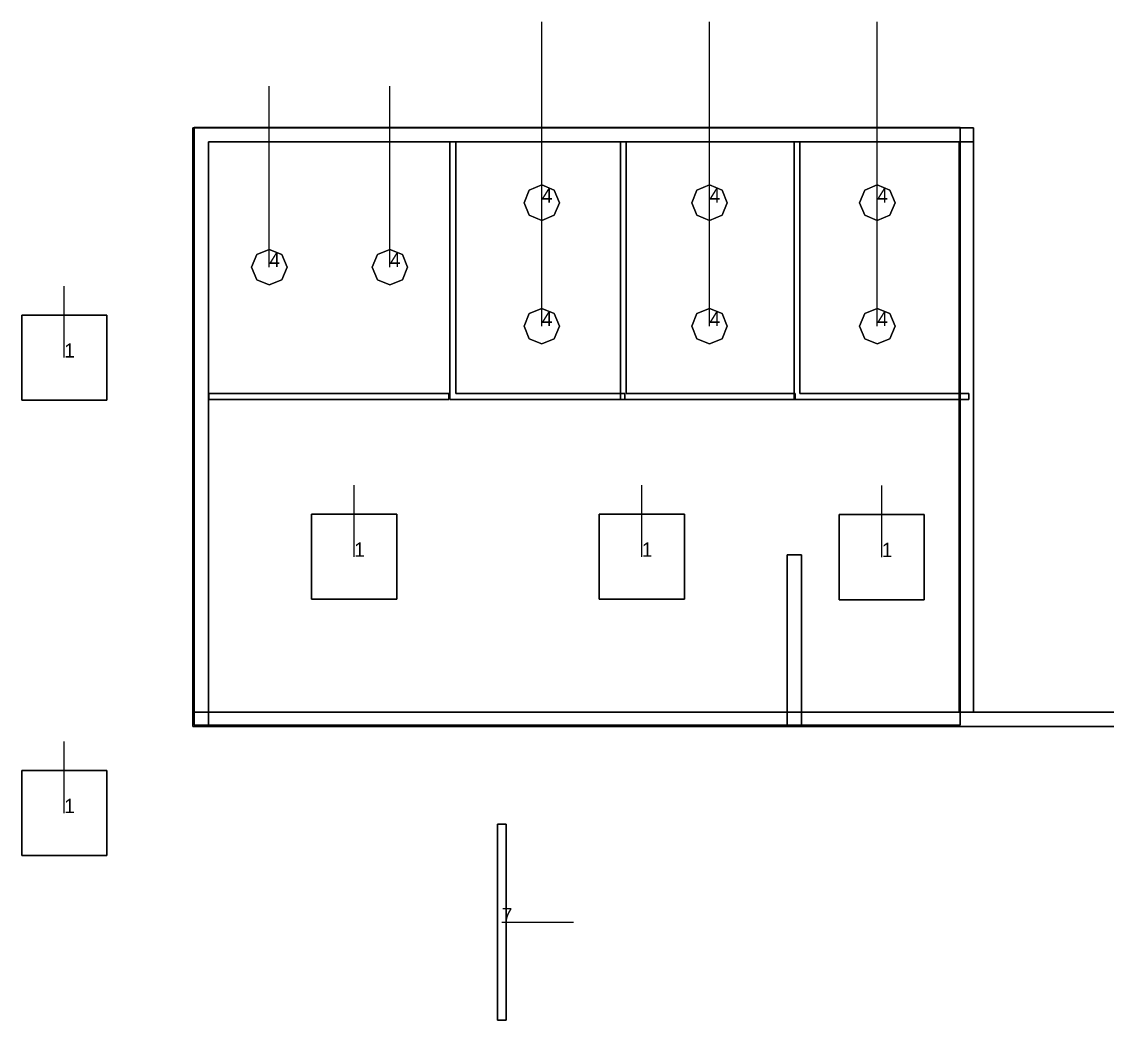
# Model space of a CAD drawing. Extents: x 0 to 48.1, y 0 to 23.7.
# Drawn here: x 6.6 to 14.19, y 10.08 to 17.06 of the extents above; entities that cross this region are included whole.
import ezdxf

# ---------------------------------------------------------------- set-up
doc = ezdxf.new("R2010")
doc.units = 0
doc.header["$MEASUREMENT"] = 0
for name, color, linetype in [('DLXFURN', 5, 'Continuous'), ('DLXLUM', 1, 'Continuous'), ('DLXLUMEX', 1, 'Continuous'), ('DLXSCENE', 7, 'Continuous')]:
    doc.layers.add(name, color=color, linetype=linetype)

# ---------------------------------------------------------------- blocks, each defined once
blk = doc.blocks.new('*U7')
at = {"color": 1}
blk.add_line((0, 0), (0, 0.5), dxfattribs=at)
for p, q in [((0.2975, 0.2975), (-0.2975, 0.2975)), ((-0.2975, 0.2975), (-0.2975, -0.2975)), ((-0.2975, 0.2975), (-0.2975, -0.2975)), ((-0.2975, -0.2975), (-0.2975, 0.2975)), ((-0.2975, 0.2975), (-0.2975, 0.2975)), ((0.2975, 0.2975), (-0.2975, 0.2975)), ((-0.2975, 0.2975), (-0.2975, 0.2975)), ((-0.2975, 0.2975), (0.2975, 0.2975)), ((-0.2975, -0.2975), (-0.2975, 0.2975)), ((-0.2975, 0.2975), (0.2975, 0.2975)), ((0.2975, -0.2975), (0.2975, 0.2975)), ((0.2975, 0.2975), (0.2975, 0.2975)), ((0.2975, -0.2975), (0.2975, 0.2975)), ((0.2975, 0.2975), (0.2975, 0.2975)), ((0.2975, 0.2975), (0.2975, -0.2975)), ((0.2975, 0.2975), (0.2975, -0.2975)), ((-0.2975, -0.2975), (0.2975, -0.2975)), ((-0.2975, -0.2975), (0.2975, -0.2975)), ((0.2975, -0.2975), (-0.2975, -0.2975)), ((-0.2975, -0.2975), (-0.2975, -0.2975)), ((-0.2975, -0.2975), (-0.2975, -0.2975)), ((0.2975, -0.2975), (-0.2975, -0.2975)), ((0.2975, -0.2975), (0.2975, -0.2975)), ((0.2975, -0.2975), (0.2975, -0.2975))]:
    blk.add_line(p, q)
at = {"layer": 'DLXLUMEX', "color": 7}
blk.add_text('1', height=0.1, dxfattribs=at).set_placement((0, 0))
blk = doc.blocks.new('*U8')
at = {"color": 1}
blk.add_line((0, 0), (0, 0.5), dxfattribs=at)
for p, q in [((0.2975, 0.2975), (-0.2975, 0.2975)), ((-0.2975, 0.2975), (-0.2975, -0.2975)), ((-0.2975, 0.2975), (-0.2975, -0.2975)), ((-0.2975, -0.2975), (-0.2975, 0.2975)), ((-0.2975, 0.2975), (-0.2975, 0.2975)), ((0.2975, 0.2975), (-0.2975, 0.2975)), ((-0.2975, 0.2975), (-0.2975, 0.2975)), ((-0.2975, 0.2975), (0.2975, 0.2975)), ((-0.2975, -0.2975), (-0.2975, 0.2975)), ((-0.2975, 0.2975), (0.2975, 0.2975)), ((0.2975, -0.2975), (0.2975, 0.2975)), ((0.2975, 0.2975), (0.2975, 0.2975)), ((0.2975, -0.2975), (0.2975, 0.2975)), ((0.2975, 0.2975), (0.2975, 0.2975)), ((0.2975, 0.2975), (0.2975, -0.2975)), ((0.2975, 0.2975), (0.2975, -0.2975)), ((-0.2975, -0.2975), (0.2975, -0.2975)), ((-0.2975, -0.2975), (0.2975, -0.2975)), ((0.2975, -0.2975), (-0.2975, -0.2975)), ((-0.2975, -0.2975), (-0.2975, -0.2975)), ((-0.2975, -0.2975), (-0.2975, -0.2975)), ((0.2975, -0.2975), (-0.2975, -0.2975)), ((0.2975, -0.2975), (0.2975, -0.2975)), ((0.2975, -0.2975), (0.2975, -0.2975))]:
    blk.add_line(p, q)
at = {"layer": 'DLXLUMEX', "color": 7}
blk.add_text('1', height=0.1, dxfattribs=at).set_placement((0, 0))
blk = doc.blocks.new('*U9')
at = {"color": 1}
blk.add_line((0, 0), (0, 0.5), dxfattribs=at)
for p, q in [((0.2975, 0.2975), (-0.2975, 0.2975)), ((-0.2975, 0.2975), (-0.2975, -0.2975)), ((-0.2975, 0.2975), (-0.2975, -0.2975)), ((-0.2975, -0.2975), (-0.2975, 0.2975)), ((-0.2975, 0.2975), (-0.2975, 0.2975)), ((0.2975, 0.2975), (-0.2975, 0.2975)), ((-0.2975, 0.2975), (-0.2975, 0.2975)), ((-0.2975, 0.2975), (0.2975, 0.2975)), ((-0.2975, -0.2975), (-0.2975, 0.2975)), ((-0.2975, 0.2975), (0.2975, 0.2975)), ((0.2975, -0.2975), (0.2975, 0.2975)), ((0.2975, 0.2975), (0.2975, 0.2975)), ((0.2975, -0.2975), (0.2975, 0.2975)), ((0.2975, 0.2975), (0.2975, 0.2975)), ((0.2975, 0.2975), (0.2975, -0.2975)), ((0.2975, 0.2975), (0.2975, -0.2975)), ((-0.2975, -0.2975), (0.2975, -0.2975)), ((-0.2975, -0.2975), (0.2975, -0.2975)), ((0.2975, -0.2975), (-0.2975, -0.2975)), ((-0.2975, -0.2975), (-0.2975, -0.2975)), ((-0.2975, -0.2975), (-0.2975, -0.2975)), ((0.2975, -0.2975), (-0.2975, -0.2975)), ((0.2975, -0.2975), (0.2975, -0.2975)), ((0.2975, -0.2975), (0.2975, -0.2975))]:
    blk.add_line(p, q)
at = {"layer": 'DLXLUMEX', "color": 7}
blk.add_text('1', height=0.1, dxfattribs=at).set_placement((0, 0))
blk = doc.blocks.new('*U10')
at = {"color": 1}
blk.add_line((0, 0), (0, 1.265), dxfattribs=at)
for p, q in [((-0.124, 0), (-0.0877, 0.0877)), ((-0.0877, 0.0877), (-0.124, 0)), ((-0.0877, 0.0877), (-0.124, 0)), ((-0.124, 0), (-0.0877, 0.0877)), ((-0.0877, 0.0877), (0, 0.124)), ((0, 0.124), (-0.0877, 0.0877)), ((0, 0.124), (-0.0877, 0.0877)), ((-0.0877, 0.0877), (0, 0.124)), ((-0.0877, 0.0877), (-0.0877, 0.0877)), ((-0.0877, 0.0877), (-0.0877, 0.0877)), ((0, 0.124), (0.0877, 0.0877)), ((0.0877, 0.0877), (0, 0.124)), ((0.0877, 0.0877), (0, 0.124)), ((0, 0.124), (0, 0.124)), ((0, 0.124), (0.0877, 0.0877)), ((0, 0.124), (0, 0.124)), ((0.0877, 0.0877), (0.124, 0)), ((0.124, 0), (0.0877, 0.0877)), ((0.0877, 0.0877), (0.0877, 0.0877)), ((0.124, 0), (0.0877, 0.0877)), ((0.0877, 0.0877), (0.0877, 0.0877)), ((0.0877, 0.0877), (0.124, 0)), ((-0.0877, -0.0877), (-0.124, 0)), ((-0.124, 0), (-0.0877, -0.0877)), ((-0.124, 0), (-0.124, 0)), ((-0.124, 0), (-0.0877, -0.0877)), ((-0.0877, -0.0877), (-0.124, 0)), ((-0.124, 0), (-0.124, 0)), ((0.124, 0), (0.0877, -0.0877)), ((0.0877, -0.0877), (0.124, 0)), ((0.0877, -0.0877), (0.124, 0)), ((0.124, 0), (0.0877, -0.0877)), ((0.124, 0), (0.124, 0)), ((0.124, 0), (0.124, 0)), ((0, -0.124), (-0.0877, -0.0877)), ((-0.0877, -0.0877), (0, -0.124)), ((-0.0877, -0.0877), (-0.0877, -0.0877)), ((-0.0877, -0.0877), (0, -0.124)), ((0, -0.124), (-0.0877, -0.0877)), ((-0.0877, -0.0877), (-0.0877, -0.0877)), ((0.0877, -0.0877), (0, -0.124)), ((0, -0.124), (0.0877, -0.0877)), ((0, -0.124), (0.0877, -0.0877)), ((0.0877, -0.0877), (0, -0.124)), ((0, -0.124), (0, -0.124)), ((0, -0.124), (0, -0.124)), ((0.0877, -0.0877), (0.0877, -0.0877)), ((0.0877, -0.0877), (0.0877, -0.0877))]:
    blk.add_line(p, q)
at = {"layer": 'DLXLUMEX', "color": 7}
blk.add_text('4', height=0.1, dxfattribs=at).set_placement((0, 0))
blk = doc.blocks.new('*U11')
at = {"color": 1}
blk.add_line((0, 0), (0, 1.265), dxfattribs=at)
for p, q in [((-0.124, 0), (-0.0877, 0.0877)), ((-0.0877, 0.0877), (-0.124, 0)), ((-0.0877, 0.0877), (-0.124, 0)), ((-0.124, 0), (-0.0877, 0.0877)), ((-0.0877, 0.0877), (0, 0.124)), ((0, 0.124), (-0.0877, 0.0877)), ((0, 0.124), (-0.0877, 0.0877)), ((-0.0877, 0.0877), (0, 0.124)), ((-0.0877, 0.0877), (-0.0877, 0.0877)), ((-0.0877, 0.0877), (-0.0877, 0.0877)), ((0, 0.124), (0.0877, 0.0877)), ((0.0877, 0.0877), (0, 0.124)), ((0.0877, 0.0877), (0, 0.124)), ((0, 0.124), (0, 0.124)), ((0, 0.124), (0.0877, 0.0877)), ((0, 0.124), (0, 0.124)), ((0.0877, 0.0877), (0.124, 0)), ((0.124, 0), (0.0877, 0.0877)), ((0.0877, 0.0877), (0.0877, 0.0877)), ((0.124, 0), (0.0877, 0.0877)), ((0.0877, 0.0877), (0.0877, 0.0877)), ((0.0877, 0.0877), (0.124, 0)), ((-0.0877, -0.0877), (-0.124, 0)), ((-0.124, 0), (-0.0877, -0.0877)), ((-0.124, 0), (-0.124, 0)), ((-0.124, 0), (-0.0877, -0.0877)), ((-0.0877, -0.0877), (-0.124, 0)), ((-0.124, 0), (-0.124, 0)), ((0.124, 0), (0.0877, -0.0877)), ((0.0877, -0.0877), (0.124, 0)), ((0.0877, -0.0877), (0.124, 0)), ((0.124, 0), (0.0877, -0.0877)), ((0.124, 0), (0.124, 0)), ((0.124, 0), (0.124, 0)), ((0, -0.124), (-0.0877, -0.0877)), ((-0.0877, -0.0877), (0, -0.124)), ((-0.0877, -0.0877), (-0.0877, -0.0877)), ((-0.0877, -0.0877), (0, -0.124)), ((0, -0.124), (-0.0877, -0.0877)), ((-0.0877, -0.0877), (-0.0877, -0.0877)), ((0.0877, -0.0877), (0, -0.124)), ((0, -0.124), (0.0877, -0.0877)), ((0, -0.124), (0.0877, -0.0877)), ((0.0877, -0.0877), (0, -0.124)), ((0, -0.124), (0, -0.124)), ((0, -0.124), (0, -0.124)), ((0.0877, -0.0877), (0.0877, -0.0877)), ((0.0877, -0.0877), (0.0877, -0.0877))]:
    blk.add_line(p, q)
at = {"layer": 'DLXLUMEX', "color": 7}
blk.add_text('4', height=0.1, dxfattribs=at).set_placement((0, 0))
blk = doc.blocks.new('*U13')
at = {"color": 1}
blk.add_line((0, 0), (0, 1.265), dxfattribs=at)
for p, q in [((-0.124, 0), (-0.0877, 0.0877)), ((-0.0877, 0.0877), (-0.124, 0)), ((-0.0877, 0.0877), (-0.124, 0)), ((-0.124, 0), (-0.0877, 0.0877)), ((-0.0877, 0.0877), (0, 0.124)), ((0, 0.124), (-0.0877, 0.0877)), ((0, 0.124), (-0.0877, 0.0877)), ((-0.0877, 0.0877), (0, 0.124)), ((-0.0877, 0.0877), (-0.0877, 0.0877)), ((-0.0877, 0.0877), (-0.0877, 0.0877)), ((0, 0.124), (0.0877, 0.0877)), ((0.0877, 0.0877), (0, 0.124)), ((0.0877, 0.0877), (0, 0.124)), ((0, 0.124), (0, 0.124)), ((0, 0.124), (0.0877, 0.0877)), ((0, 0.124), (0, 0.124)), ((0.0877, 0.0877), (0.124, 0)), ((0.124, 0), (0.0877, 0.0877)), ((0.0877, 0.0877), (0.0877, 0.0877)), ((0.124, 0), (0.0877, 0.0877)), ((0.0877, 0.0877), (0.0877, 0.0877)), ((0.0877, 0.0877), (0.124, 0)), ((-0.0877, -0.0877), (-0.124, 0)), ((-0.124, 0), (-0.0877, -0.0877)), ((-0.124, 0), (-0.124, 0)), ((-0.124, 0), (-0.0877, -0.0877)), ((-0.0877, -0.0877), (-0.124, 0)), ((-0.124, 0), (-0.124, 0)), ((0.124, 0), (0.0877, -0.0877)), ((0.0877, -0.0877), (0.124, 0)), ((0.0877, -0.0877), (0.124, 0)), ((0.124, 0), (0.0877, -0.0877)), ((0.124, 0), (0.124, 0)), ((0.124, 0), (0.124, 0)), ((0, -0.124), (-0.0877, -0.0877)), ((-0.0877, -0.0877), (0, -0.124)), ((-0.0877, -0.0877), (-0.0877, -0.0877)), ((-0.0877, -0.0877), (0, -0.124)), ((0, -0.124), (-0.0877, -0.0877)), ((-0.0877, -0.0877), (-0.0877, -0.0877)), ((0.0877, -0.0877), (0, -0.124)), ((0, -0.124), (0.0877, -0.0877)), ((0, -0.124), (0.0877, -0.0877)), ((0.0877, -0.0877), (0, -0.124)), ((0, -0.124), (0, -0.124)), ((0, -0.124), (0, -0.124)), ((0.0877, -0.0877), (0.0877, -0.0877)), ((0.0877, -0.0877), (0.0877, -0.0877))]:
    blk.add_line(p, q)
at = {"layer": 'DLXLUMEX', "color": 7}
blk.add_text('4', height=0.1, dxfattribs=at).set_placement((0, 0))
blk = doc.blocks.new('*U14')
at = {"color": 1}
blk.add_line((0, 0), (0, 1.265), dxfattribs=at)
for p, q in [((-0.124, 0), (-0.0877, 0.0877)), ((-0.0877, 0.0877), (-0.124, 0)), ((-0.0877, 0.0877), (-0.124, 0)), ((-0.124, 0), (-0.0877, 0.0877)), ((-0.0877, 0.0877), (0, 0.124)), ((0, 0.124), (-0.0877, 0.0877)), ((0, 0.124), (-0.0877, 0.0877)), ((-0.0877, 0.0877), (0, 0.124)), ((-0.0877, 0.0877), (-0.0877, 0.0877)), ((-0.0877, 0.0877), (-0.0877, 0.0877)), ((0, 0.124), (0.0877, 0.0877)), ((0.0877, 0.0877), (0, 0.124)), ((0.0877, 0.0877), (0, 0.124)), ((0, 0.124), (0, 0.124)), ((0, 0.124), (0.0877, 0.0877)), ((0, 0.124), (0, 0.124)), ((0.0877, 0.0877), (0.124, 0)), ((0.124, 0), (0.0877, 0.0877)), ((0.0877, 0.0877), (0.0877, 0.0877)), ((0.124, 0), (0.0877, 0.0877)), ((0.0877, 0.0877), (0.0877, 0.0877)), ((0.0877, 0.0877), (0.124, 0)), ((-0.0877, -0.0877), (-0.124, 0)), ((-0.124, 0), (-0.0877, -0.0877)), ((-0.124, 0), (-0.124, 0)), ((-0.124, 0), (-0.0877, -0.0877)), ((-0.0877, -0.0877), (-0.124, 0)), ((-0.124, 0), (-0.124, 0)), ((0.124, 0), (0.0877, -0.0877)), ((0.0877, -0.0877), (0.124, 0)), ((0.0877, -0.0877), (0.124, 0)), ((0.124, 0), (0.0877, -0.0877)), ((0.124, 0), (0.124, 0)), ((0.124, 0), (0.124, 0)), ((0, -0.124), (-0.0877, -0.0877)), ((-0.0877, -0.0877), (0, -0.124)), ((-0.0877, -0.0877), (-0.0877, -0.0877)), ((-0.0877, -0.0877), (0, -0.124)), ((0, -0.124), (-0.0877, -0.0877)), ((-0.0877, -0.0877), (-0.0877, -0.0877)), ((0.0877, -0.0877), (0, -0.124)), ((0, -0.124), (0.0877, -0.0877)), ((0, -0.124), (0.0877, -0.0877)), ((0.0877, -0.0877), (0, -0.124)), ((0, -0.124), (0, -0.124)), ((0, -0.124), (0, -0.124)), ((0.0877, -0.0877), (0.0877, -0.0877)), ((0.0877, -0.0877), (0.0877, -0.0877))]:
    blk.add_line(p, q)
at = {"layer": 'DLXLUMEX', "color": 7}
blk.add_text('4', height=0.1, dxfattribs=at).set_placement((0, 0))
blk = doc.blocks.new('*U15')
at = {"color": 1}
blk.add_line((0, 0), (0, 1.265), dxfattribs=at)
for p, q in [((-0.124, 0), (-0.0877, 0.0877)), ((-0.0877, 0.0877), (-0.124, 0)), ((-0.0877, 0.0877), (-0.124, 0)), ((-0.124, 0), (-0.0877, 0.0877)), ((-0.0877, 0.0877), (0, 0.124)), ((0, 0.124), (-0.0877, 0.0877)), ((0, 0.124), (-0.0877, 0.0877)), ((-0.0877, 0.0877), (0, 0.124)), ((-0.0877, 0.0877), (-0.0877, 0.0877)), ((-0.0877, 0.0877), (-0.0877, 0.0877)), ((0, 0.124), (0.0877, 0.0877)), ((0.0877, 0.0877), (0, 0.124)), ((0.0877, 0.0877), (0, 0.124)), ((0, 0.124), (0, 0.124)), ((0, 0.124), (0.0877, 0.0877)), ((0, 0.124), (0, 0.124)), ((0.0877, 0.0877), (0.124, 0)), ((0.124, 0), (0.0877, 0.0877)), ((0.0877, 0.0877), (0.0877, 0.0877)), ((0.124, 0), (0.0877, 0.0877)), ((0.0877, 0.0877), (0.0877, 0.0877)), ((0.0877, 0.0877), (0.124, 0)), ((-0.0877, -0.0877), (-0.124, 0)), ((-0.124, 0), (-0.0877, -0.0877)), ((-0.124, 0), (-0.124, 0)), ((-0.124, 0), (-0.0877, -0.0877)), ((-0.0877, -0.0877), (-0.124, 0)), ((-0.124, 0), (-0.124, 0)), ((0.124, 0), (0.0877, -0.0877)), ((0.0877, -0.0877), (0.124, 0)), ((0.0877, -0.0877), (0.124, 0)), ((0.124, 0), (0.0877, -0.0877)), ((0.124, 0), (0.124, 0)), ((0.124, 0), (0.124, 0)), ((0, -0.124), (-0.0877, -0.0877)), ((-0.0877, -0.0877), (0, -0.124)), ((-0.0877, -0.0877), (-0.0877, -0.0877)), ((-0.0877, -0.0877), (0, -0.124)), ((0, -0.124), (-0.0877, -0.0877)), ((-0.0877, -0.0877), (-0.0877, -0.0877)), ((0.0877, -0.0877), (0, -0.124)), ((0, -0.124), (0.0877, -0.0877)), ((0, -0.124), (0.0877, -0.0877)), ((0.0877, -0.0877), (0, -0.124)), ((0, -0.124), (0, -0.124)), ((0, -0.124), (0, -0.124)), ((0.0877, -0.0877), (0.0877, -0.0877)), ((0.0877, -0.0877), (0.0877, -0.0877))]:
    blk.add_line(p, q)
at = {"layer": 'DLXLUMEX', "color": 7}
blk.add_text('4', height=0.1, dxfattribs=at).set_placement((0, 0))
blk = doc.blocks.new('*U16')
at = {"color": 1}
blk.add_line((0, 0), (0, 1.265), dxfattribs=at)
for p, q in [((-0.124, 0), (-0.0877, 0.0877)), ((-0.0877, 0.0877), (-0.124, 0)), ((-0.0877, 0.0877), (-0.124, 0)), ((-0.124, 0), (-0.0877, 0.0877)), ((-0.0877, 0.0877), (0, 0.124)), ((0, 0.124), (-0.0877, 0.0877)), ((0, 0.124), (-0.0877, 0.0877)), ((-0.0877, 0.0877), (0, 0.124)), ((-0.0877, 0.0877), (-0.0877, 0.0877)), ((-0.0877, 0.0877), (-0.0877, 0.0877)), ((0, 0.124), (0.0877, 0.0877)), ((0.0877, 0.0877), (0, 0.124)), ((0.0877, 0.0877), (0, 0.124)), ((0, 0.124), (0, 0.124)), ((0, 0.124), (0.0877, 0.0877)), ((0, 0.124), (0, 0.124)), ((0.0877, 0.0877), (0.124, 0)), ((0.124, 0), (0.0877, 0.0877)), ((0.0877, 0.0877), (0.0877, 0.0877)), ((0.124, 0), (0.0877, 0.0877)), ((0.0877, 0.0877), (0.0877, 0.0877)), ((0.0877, 0.0877), (0.124, 0)), ((-0.0877, -0.0877), (-0.124, 0)), ((-0.124, 0), (-0.0877, -0.0877)), ((-0.124, 0), (-0.124, 0)), ((-0.124, 0), (-0.0877, -0.0877)), ((-0.0877, -0.0877), (-0.124, 0)), ((-0.124, 0), (-0.124, 0)), ((0.124, 0), (0.0877, -0.0877)), ((0.0877, -0.0877), (0.124, 0)), ((0.0877, -0.0877), (0.124, 0)), ((0.124, 0), (0.0877, -0.0877)), ((0.124, 0), (0.124, 0)), ((0.124, 0), (0.124, 0)), ((0, -0.124), (-0.0877, -0.0877)), ((-0.0877, -0.0877), (0, -0.124)), ((-0.0877, -0.0877), (-0.0877, -0.0877)), ((-0.0877, -0.0877), (0, -0.124)), ((0, -0.124), (-0.0877, -0.0877)), ((-0.0877, -0.0877), (-0.0877, -0.0877)), ((0.0877, -0.0877), (0, -0.124)), ((0, -0.124), (0.0877, -0.0877)), ((0, -0.124), (0.0877, -0.0877)), ((0.0877, -0.0877), (0, -0.124)), ((0, -0.124), (0, -0.124)), ((0, -0.124), (0, -0.124)), ((0.0877, -0.0877), (0.0877, -0.0877)), ((0.0877, -0.0877), (0.0877, -0.0877))]:
    blk.add_line(p, q)
at = {"layer": 'DLXLUMEX', "color": 7}
blk.add_text('4', height=0.1, dxfattribs=at).set_placement((0, 0))
blk = doc.blocks.new('*U17')
at = {"color": 1}
blk.add_line((0, 0), (0, 1.265), dxfattribs=at)
for p, q in [((-0.124, 0), (-0.0877, 0.0877)), ((-0.0877, 0.0877), (-0.124, 0)), ((-0.0877, 0.0877), (-0.124, 0)), ((-0.124, 0), (-0.0877, 0.0877)), ((-0.0877, 0.0877), (0, 0.124)), ((0, 0.124), (-0.0877, 0.0877)), ((0, 0.124), (-0.0877, 0.0877)), ((-0.0877, 0.0877), (0, 0.124)), ((-0.0877, 0.0877), (-0.0877, 0.0877)), ((-0.0877, 0.0877), (-0.0877, 0.0877)), ((0, 0.124), (0.0877, 0.0877)), ((0.0877, 0.0877), (0, 0.124)), ((0.0877, 0.0877), (0, 0.124)), ((0, 0.124), (0, 0.124)), ((0, 0.124), (0.0877, 0.0877)), ((0, 0.124), (0, 0.124)), ((0.0877, 0.0877), (0.124, 0)), ((0.124, 0), (0.0877, 0.0877)), ((0.0877, 0.0877), (0.0877, 0.0877)), ((0.124, 0), (0.0877, 0.0877)), ((0.0877, 0.0877), (0.0877, 0.0877)), ((0.0877, 0.0877), (0.124, 0)), ((-0.0877, -0.0877), (-0.124, 0)), ((-0.124, 0), (-0.0877, -0.0877)), ((-0.124, 0), (-0.124, 0)), ((-0.124, 0), (-0.0877, -0.0877)), ((-0.0877, -0.0877), (-0.124, 0)), ((-0.124, 0), (-0.124, 0)), ((0.124, 0), (0.0877, -0.0877)), ((0.0877, -0.0877), (0.124, 0)), ((0.0877, -0.0877), (0.124, 0)), ((0.124, 0), (0.0877, -0.0877)), ((0.124, 0), (0.124, 0)), ((0.124, 0), (0.124, 0)), ((0, -0.124), (-0.0877, -0.0877)), ((-0.0877, -0.0877), (0, -0.124)), ((-0.0877, -0.0877), (-0.0877, -0.0877)), ((-0.0877, -0.0877), (0, -0.124)), ((0, -0.124), (-0.0877, -0.0877)), ((-0.0877, -0.0877), (-0.0877, -0.0877)), ((0.0877, -0.0877), (0, -0.124)), ((0, -0.124), (0.0877, -0.0877)), ((0, -0.124), (0.0877, -0.0877)), ((0.0877, -0.0877), (0, -0.124)), ((0, -0.124), (0, -0.124)), ((0, -0.124), (0, -0.124)), ((0.0877, -0.0877), (0.0877, -0.0877)), ((0.0877, -0.0877), (0.0877, -0.0877))]:
    blk.add_line(p, q)
at = {"layer": 'DLXLUMEX', "color": 7}
blk.add_text('4', height=0.1, dxfattribs=at).set_placement((0, 0))
blk = doc.blocks.new('*U18')
at = {"color": 1}
blk.add_line((0, 0), (0, 1.265), dxfattribs=at)
for p, q in [((-0.124, 0), (-0.0877, 0.0877)), ((-0.0877, 0.0877), (-0.124, 0)), ((-0.0877, 0.0877), (-0.124, 0)), ((-0.124, 0), (-0.0877, 0.0877)), ((-0.0877, 0.0877), (0, 0.124)), ((0, 0.124), (-0.0877, 0.0877)), ((0, 0.124), (-0.0877, 0.0877)), ((-0.0877, 0.0877), (0, 0.124)), ((-0.0877, 0.0877), (-0.0877, 0.0877)), ((-0.0877, 0.0877), (-0.0877, 0.0877)), ((0, 0.124), (0.0877, 0.0877)), ((0.0877, 0.0877), (0, 0.124)), ((0.0877, 0.0877), (0, 0.124)), ((0, 0.124), (0, 0.124)), ((0, 0.124), (0.0877, 0.0877)), ((0, 0.124), (0, 0.124)), ((0.0877, 0.0877), (0.124, 0)), ((0.124, 0), (0.0877, 0.0877)), ((0.0877, 0.0877), (0.0877, 0.0877)), ((0.124, 0), (0.0877, 0.0877)), ((0.0877, 0.0877), (0.0877, 0.0877)), ((0.0877, 0.0877), (0.124, 0)), ((-0.0877, -0.0877), (-0.124, 0)), ((-0.124, 0), (-0.0877, -0.0877)), ((-0.124, 0), (-0.124, 0)), ((-0.124, 0), (-0.0877, -0.0877)), ((-0.0877, -0.0877), (-0.124, 0)), ((-0.124, 0), (-0.124, 0)), ((0.124, 0), (0.0877, -0.0877)), ((0.0877, -0.0877), (0.124, 0)), ((0.0877, -0.0877), (0.124, 0)), ((0.124, 0), (0.0877, -0.0877)), ((0.124, 0), (0.124, 0)), ((0.124, 0), (0.124, 0)), ((0, -0.124), (-0.0877, -0.0877)), ((-0.0877, -0.0877), (0, -0.124)), ((-0.0877, -0.0877), (-0.0877, -0.0877)), ((-0.0877, -0.0877), (0, -0.124)), ((0, -0.124), (-0.0877, -0.0877)), ((-0.0877, -0.0877), (-0.0877, -0.0877)), ((0.0877, -0.0877), (0, -0.124)), ((0, -0.124), (0.0877, -0.0877)), ((0, -0.124), (0.0877, -0.0877)), ((0.0877, -0.0877), (0, -0.124)), ((0, -0.124), (0, -0.124)), ((0, -0.124), (0, -0.124)), ((0.0877, -0.0877), (0.0877, -0.0877)), ((0.0877, -0.0877), (0.0877, -0.0877))]:
    blk.add_line(p, q)
at = {"layer": 'DLXLUMEX', "color": 7}
blk.add_text('4', height=0.1, dxfattribs=at).set_placement((0, 0))
blk = doc.blocks.new('*U38')
for p, q in [((0.03, 0.6855), (-0.03, 0.6855)), ((-0.03, 0.6855), (-0.03, -0.6855)), ((-0.03, 0.6855), (-0.03, -0.6855)), ((-0.03, -0.6855), (-0.03, 0.6855)), ((-0.03, 0.6855), (-0.03, 0.6855)), ((0.03, 0.6855), (-0.03, 0.6855)), ((-0.03, 0.6855), (-0.03, 0.6855)), ((-0.03, 0.6855), (0.03, 0.6855)), ((-0.03, -0.6855), (-0.03, 0.6855)), ((-0.03, 0.6855), (0.03, 0.6855)), ((0.03, -0.6855), (0.03, 0.6855)), ((0.03, 0.6855), (0.03, 0.6855)), ((0.03, -0.6855), (0.03, 0.6855)), ((0.03, 0.6855), (0.03, 0.6855)), ((0.03, 0.6855), (0.03, -0.6855)), ((0.03, 0.6855), (0.03, -0.6855)), ((-0.03, -0.6855), (0.03, -0.6855)), ((-0.03, -0.6855), (-0.03, -0.6855)), ((-0.03, -0.6855), (0.03, -0.6855)), ((0.03, -0.6855), (-0.03, -0.6855)), ((-0.03, -0.6855), (-0.03, -0.6855)), ((0.03, -0.6855), (-0.03, -0.6855)), ((0.03, -0.6855), (0.03, -0.6855)), ((0.03, -0.6855), (0.03, -0.6855))]:
    blk.add_line(p, q)
at = {"color": 1}
blk.add_line((0, 0), (0.5, 0), dxfattribs=at)
at = {"layer": 'DLXLUMEX', "color": 7}
blk.add_text('7', height=0.1, dxfattribs=at).set_placement((0, 0))
blk = doc.blocks.new('*U48')
at = {"color": 1}
blk.add_line((0, 0), (0, 0.5), dxfattribs=at)
for p, q in [((0.2975, 0.2975), (-0.2975, 0.2975)), ((-0.2975, 0.2975), (-0.2975, -0.2975)), ((-0.2975, 0.2975), (-0.2975, -0.2975)), ((-0.2975, -0.2975), (-0.2975, 0.2975)), ((-0.2975, 0.2975), (-0.2975, 0.2975)), ((0.2975, 0.2975), (-0.2975, 0.2975)), ((-0.2975, 0.2975), (-0.2975, 0.2975)), ((-0.2975, 0.2975), (0.2975, 0.2975)), ((-0.2975, -0.2975), (-0.2975, 0.2975)), ((-0.2975, 0.2975), (0.2975, 0.2975)), ((0.2975, -0.2975), (0.2975, 0.2975)), ((0.2975, 0.2975), (0.2975, 0.2975)), ((0.2975, -0.2975), (0.2975, 0.2975)), ((0.2975, 0.2975), (0.2975, 0.2975)), ((0.2975, 0.2975), (0.2975, -0.2975)), ((0.2975, 0.2975), (0.2975, -0.2975)), ((-0.2975, -0.2975), (0.2975, -0.2975)), ((-0.2975, -0.2975), (0.2975, -0.2975)), ((0.2975, -0.2975), (-0.2975, -0.2975)), ((-0.2975, -0.2975), (-0.2975, -0.2975)), ((-0.2975, -0.2975), (-0.2975, -0.2975)), ((0.2975, -0.2975), (-0.2975, -0.2975)), ((0.2975, -0.2975), (0.2975, -0.2975)), ((0.2975, -0.2975), (0.2975, -0.2975))]:
    blk.add_line(p, q)
at = {"layer": 'DLXLUMEX', "color": 7}
blk.add_text('1', height=0.1, dxfattribs=at).set_placement((0, 0))
blk = doc.blocks.new('*U49')
at = {"color": 1}
blk.add_line((0, 0), (0, 0.5), dxfattribs=at)
for p, q in [((0.2975, 0.2975), (-0.2975, 0.2975)), ((-0.2975, 0.2975), (-0.2975, -0.2975)), ((-0.2975, 0.2975), (-0.2975, -0.2975)), ((-0.2975, -0.2975), (-0.2975, 0.2975)), ((-0.2975, 0.2975), (-0.2975, 0.2975)), ((0.2975, 0.2975), (-0.2975, 0.2975)), ((-0.2975, 0.2975), (-0.2975, 0.2975)), ((-0.2975, 0.2975), (0.2975, 0.2975)), ((-0.2975, -0.2975), (-0.2975, 0.2975)), ((-0.2975, 0.2975), (0.2975, 0.2975)), ((0.2975, -0.2975), (0.2975, 0.2975)), ((0.2975, 0.2975), (0.2975, 0.2975)), ((0.2975, -0.2975), (0.2975, 0.2975)), ((0.2975, 0.2975), (0.2975, 0.2975)), ((0.2975, 0.2975), (0.2975, -0.2975)), ((0.2975, 0.2975), (0.2975, -0.2975)), ((-0.2975, -0.2975), (0.2975, -0.2975)), ((-0.2975, -0.2975), (0.2975, -0.2975)), ((0.2975, -0.2975), (-0.2975, -0.2975)), ((-0.2975, -0.2975), (-0.2975, -0.2975)), ((-0.2975, -0.2975), (-0.2975, -0.2975)), ((0.2975, -0.2975), (-0.2975, -0.2975)), ((0.2975, -0.2975), (0.2975, -0.2975)), ((0.2975, -0.2975), (0.2975, -0.2975))]:
    blk.add_line(p, q)
at = {"layer": 'DLXLUMEX', "color": 7}
blk.add_text('1', height=0.1, dxfattribs=at).set_placement((0, 0))
blk = doc.blocks.new('*U73')
for p, q in [((-0.3, 9.0972), (-0.3, 4.9152)), ((5.1541, 9.0972), (-0.3, 9.0972)), ((-0.3, 4.9152), (-0.3, 9.0972)), ((-0.3, 9.0972), (5.1541, 9.0972)), ((-0.3, 9.0972), (-0.3, 9.0972)), ((-0.3, 9.0972), (5.1541, 9.0972)), ((5.1541, 9.0972), (-0.3, 9.0972)), ((-0.3, 9.0972), (-0.3, 4.9152)), ((-0.3, 4.9152), (-0.3, 9.0972)), ((-0.3, 9.0972), (-0.3, 9.0972)), ((5.1541, 9), (5.1541, 9.0972)), ((5.1541, 9.0972), (5.1541, 9)), ((5.1541, 9), (5.1541, 9.0972)), ((5.1541, 9.0972), (5.1541, 9.0972)), ((5.1541, 9.0972), (5.1541, 9)), ((5.1541, 9.0972), (5.1541, 9.0972)), ((-0.1914, 4.9152), (-0.1914, 9)), ((-0.1914, 9), (5.1541, 9)), ((-0.1914, 9), (-0.1914, 4.9152)), ((5.1541, 9), (-0.1914, 9)), ((-0.1914, 4.9152), (-0.1914, 9)), ((-0.1914, 9), (-0.1914, 9)), ((-0.1914, 9), (-0.1914, 4.9152)), ((5.1541, 9), (-0.1914, 9)), ((-0.1914, 9), (-0.1914, 9)), ((-0.1914, 9), (5.1541, 9)), ((5.1541, 9), (5.1541, 9)), ((5.1541, 9), (5.1541, 9)), ((-0.3, 4.9152), (-0.1914, 4.9152)), ((-0.1914, 4.9152), (-0.3, 4.9152)), ((-0.3, 4.9152), (-0.1914, 4.9152)), ((-0.1914, 4.9152), (-0.3, 4.9152)), ((-0.3, 4.9152), (-0.3, 4.9152)), ((-0.3, 4.9152), (-0.3, 4.9152)), ((-0.1914, 4.9152), (-0.1914, 4.9152)), ((-0.1914, 4.9152), (-0.1914, 4.9152))]:
    blk.add_line(p, q)
blk = doc.blocks.new('*U75')
for p, q in [((0.2, 4.0868), (0.1, 4.0868)), ((0.1, 4.0868), (0.1, 0.102)), ((0.1, 4.0868), (0.2, 4.0868)), ((0.1, 0.102), (0.1, 4.0868)), ((0.2, 4.0868), (0.1, 4.0868)), ((0.1, 4.0868), (0.1, 4.0868)), ((0.1, 4.0868), (0.2, 4.0868)), ((0.1, 0.102), (0.1, 4.0868)), ((0.1, 4.0868), (0.1, 4.0868)), ((0.1, 4.0868), (0.1, 0.102)), ((0.2, 0.102), (0.2, 4.0868)), ((0.2, 4.0868), (0.2, 0.102)), ((0.2, 4.0868), (0.2, 4.0868)), ((0.2, 4.0868), (0.2, 0.102)), ((0.2, 0.102), (0.2, 4.0868)), ((0.2, 4.0868), (0.2, 4.0868)), ((0.1, 0.102), (0.2, 0.102)), ((0.2, 0.102), (0.1, 0.102)), ((0.1, 0.102), (0.2, 0.102)), ((0.2, 0.102), (0.1, 0.102)), ((0.1, 0.102), (0.1, 0.102)), ((0.1, 0.102), (0.1, 0.102)), ((0.2, 0.102), (0.2, 0.102)), ((0.2, 0.102), (0.2, 0.102))]:
    blk.add_line(p, q)
blk = doc.blocks.new('*U77')
for p, q in [((12.573, -0.0994), (-0.027, -0.1)), ((-0.027, -0.1), (12.573, -0.0994)), ((-0.027, -0.1), (12.573, -0.0994)), ((12.573, -0.0994), (-0.027, -0.1)), ((-0.027, -0.1), (-0.027, -0.2)), ((-0.027, -0.2), (-0.027, -0.1)), ((-0.027, -0.1), (-0.027, -0.2)), ((-0.027, -0.2), (-0.027, -0.1)), ((-0.027, -0.1), (-0.027, -0.1)), ((-0.027, -0.1), (-0.027, -0.1)), ((-0.027, -0.2), (12.573, -0.2)), ((12.573, -0.2), (-0.027, -0.2)), ((-0.027, -0.2), (-0.027, -0.2)), ((-0.027, -0.2), (12.573, -0.2)), ((12.573, -0.2), (-0.027, -0.2)), ((-0.027, -0.2), (-0.027, -0.2))]:
    blk.add_line(p, q)
blk = doc.blocks.new('*U80')
for p, q in [((0.2, 1.2), (0.1, 1.2)), ((0.1, 1.2), (0.1, 0)), ((0.1, 1.2), (0.2, 1.2)), ((0.1, 0), (0.1, 1.2)), ((0.2, 1.2), (0.1, 1.2)), ((0.1, 1.2), (0.1, 1.2)), ((0.1, 1.2), (0.2, 1.2)), ((0.1, 1.2), (0.1, 0)), ((0.1, 0), (0.1, 1.2)), ((0.1, 1.2), (0.1, 1.2)), ((0.2, 0), (0.2, 1.2)), ((0.2, 1.2), (0.2, 0)), ((0.2, 0), (0.2, 1.2)), ((0.2, 1.2), (0.2, 1.2)), ((0.2, 1.2), (0.2, 0)), ((0.2, 1.2), (0.2, 1.2)), ((0.1, 0), (0.2, 0)), ((0.2, 0), (0.1, 0)), ((0.1, 0), (0.2, 0)), ((0.2, 0), (0.1, 0)), ((0.1, 0), (0.1, 0)), ((0.1, 0), (0.1, 0)), ((0.2, 0), (0.2, 0)), ((0.2, 0), (0.2, 0))]:
    blk.add_line(p, q)
blk = doc.blocks.new('*U85')
for p, q in [((0.1273, 1.2), (0.1273, -0.6)), ((0.1681, 1.2), (0.1273, 1.2)), ((0.1273, 1.2), (0.1681, 1.2)), ((0.1273, -0.6), (0.1273, 1.2)), ((0.1681, 1.2), (0.1273, 1.2)), ((0.1273, 1.2), (0.1273, 1.2)), ((0.1273, 1.2), (0.1681, 1.2)), ((0.1273, 1.2), (0.1273, -0.6)), ((0.1273, -0.6), (0.1273, 1.2)), ((0.1273, 1.2), (0.1273, 1.2)), ((0.1681, -0.5581), (0.1681, 1.2)), ((0.1681, 1.2), (0.1681, -0.5581)), ((0.1681, -0.5581), (0.1681, 1.2)), ((0.1681, 1.2), (0.1681, 1.2)), ((0.1681, 1.2), (0.1681, -0.5581)), ((0.1681, 1.2), (0.1681, 1.2)), ((0.1273, -0.6), (1.3483, -0.6)), ((1.3483, -0.6), (0.1273, -0.6)), ((1.3483, -0.6), (0.1273, -0.6)), ((0.1273, -0.6), (0.1273, -0.6)), ((0.1273, -0.6), (1.3483, -0.6)), ((0.1273, -0.6), (0.1273, -0.6)), ((1.3483, -0.5581), (0.1681, -0.5581)), ((0.1681, -0.5581), (1.3483, -0.5581)), ((1.3483, -0.5581), (0.1681, -0.5581)), ((0.1681, -0.5581), (0.1681, -0.5581)), ((0.1681, -0.5581), (1.3483, -0.5581)), ((0.1681, -0.5581), (0.1681, -0.5581)), ((1.3483, -0.6), (1.3483, -0.5581)), ((1.3483, -0.5581), (1.3483, -0.6)), ((1.3483, -0.6), (1.3483, -0.5581)), ((1.3483, -0.5581), (1.3483, -0.5581)), ((1.3483, -0.5581), (1.3483, -0.6)), ((1.3483, -0.5581), (1.3483, -0.5581)), ((1.3483, -0.6), (1.3483, -0.6)), ((1.3483, -0.6), (1.3483, -0.6))]:
    blk.add_line(p, q)
blk = doc.blocks.new('*U86')
for p, q in [((0.1273, 1.2), (0.1273, -0.6)), ((0.1681, 1.2), (0.1273, 1.2)), ((0.1273, 1.2), (0.1681, 1.2)), ((0.1273, -0.6), (0.1273, 1.2)), ((0.1681, 1.2), (0.1273, 1.2)), ((0.1273, 1.2), (0.1273, 1.2)), ((0.1273, 1.2), (0.1681, 1.2)), ((0.1273, 1.2), (0.1273, -0.6)), ((0.1273, -0.6), (0.1273, 1.2)), ((0.1273, 1.2), (0.1273, 1.2)), ((0.1681, -0.5581), (0.1681, 1.2)), ((0.1681, 1.2), (0.1681, -0.5581)), ((0.1681, -0.5581), (0.1681, 1.2)), ((0.1681, 1.2), (0.1681, 1.2)), ((0.1681, 1.2), (0.1681, -0.5581)), ((0.1681, 1.2), (0.1681, 1.2)), ((0.1273, -0.6), (1.3483, -0.6)), ((1.3483, -0.6), (0.1273, -0.6)), ((0.1273, -0.6), (1.3483, -0.6)), ((1.3483, -0.6), (0.1273, -0.6)), ((0.1273, -0.6), (0.1273, -0.6)), ((0.1273, -0.6), (0.1273, -0.6)), ((1.3483, -0.5581), (0.1681, -0.5581)), ((0.1681, -0.5581), (1.3483, -0.5581)), ((0.1681, -0.5581), (0.1681, -0.5581)), ((0.1681, -0.5581), (1.3483, -0.5581)), ((1.3483, -0.5581), (0.1681, -0.5581)), ((0.1681, -0.5581), (0.1681, -0.5581)), ((1.3483, -0.6), (1.3483, -0.5581)), ((1.3483, -0.5581), (1.3483, -0.6)), ((1.3483, -0.6), (1.3483, -0.5581)), ((1.3483, -0.5581), (1.3483, -0.5581)), ((1.3483, -0.5581), (1.3483, -0.6)), ((1.3483, -0.5581), (1.3483, -0.5581)), ((1.3483, -0.6), (1.3483, -0.6)), ((1.3483, -0.6), (1.3483, -0.6))]:
    blk.add_line(p, q)
blk = doc.blocks.new('*U87')
for p, q in [((0.1273, 1.2), (0.1273, -0.6)), ((0.1681, 1.2), (0.1273, 1.2)), ((0.1273, 1.2), (0.1681, 1.2)), ((0.1273, -0.6), (0.1273, 1.2)), ((0.1681, 1.2), (0.1273, 1.2)), ((0.1273, 1.2), (0.1273, 1.2)), ((0.1273, 1.2), (0.1681, 1.2)), ((0.1273, 1.2), (0.1273, -0.6)), ((0.1273, -0.6), (0.1273, 1.2)), ((0.1273, 1.2), (0.1273, 1.2)), ((0.1681, -0.5581), (0.1681, 1.2)), ((0.1681, 1.2), (0.1681, -0.5581)), ((0.1681, -0.5581), (0.1681, 1.2)), ((0.1681, 1.2), (0.1681, 1.2)), ((0.1681, 1.2), (0.1681, -0.5581)), ((0.1681, 1.2), (0.1681, 1.2)), ((0.1273, -0.6), (1.3483, -0.6)), ((1.3483, -0.6), (0.1273, -0.6)), ((0.1273, -0.6), (1.3483, -0.6)), ((1.3483, -0.6), (0.1273, -0.6)), ((0.1273, -0.6), (0.1273, -0.6)), ((0.1273, -0.6), (0.1273, -0.6)), ((1.3483, -0.5581), (0.1681, -0.5581)), ((0.1681, -0.5581), (1.3483, -0.5581)), ((0.1681, -0.5581), (0.1681, -0.5581)), ((0.1681, -0.5581), (1.3483, -0.5581)), ((1.3483, -0.5581), (0.1681, -0.5581)), ((0.1681, -0.5581), (0.1681, -0.5581)), ((1.3483, -0.6), (1.3483, -0.5581)), ((1.3483, -0.5581), (1.3483, -0.6)), ((1.3483, -0.6), (1.3483, -0.5581)), ((1.3483, -0.5581), (1.3483, -0.5581)), ((1.3483, -0.5581), (1.3483, -0.6)), ((1.3483, -0.5581), (1.3483, -0.5581)), ((1.3483, -0.6), (1.3483, -0.6)), ((1.3483, -0.6), (1.3483, -0.6))]:
    blk.add_line(p, q)
blk = doc.blocks.new('*U88')
for p, q in [((1.3483, -0.5581), (-0.3284, -0.5581)), ((-0.3284, -0.5581), (-0.3284, -0.6)), ((-0.3284, -0.6), (-0.3284, -0.5581)), ((-0.3284, -0.5581), (1.3483, -0.5581)), ((1.3483, -0.5581), (-0.3284, -0.5581)), ((-0.3284, -0.5581), (-0.3284, -0.5581)), ((-0.3284, -0.5581), (1.3483, -0.5581)), ((-0.3284, -0.5581), (-0.3284, -0.6)), ((-0.3284, -0.6), (-0.3284, -0.5581)), ((-0.3284, -0.5581), (-0.3284, -0.5581)), ((-0.3284, -0.6), (1.3483, -0.6)), ((1.3483, -0.6), (-0.3284, -0.6)), ((-0.3284, -0.6), (1.3483, -0.6)), ((1.3483, -0.6), (-0.3284, -0.6)), ((-0.3284, -0.6), (-0.3284, -0.6)), ((-0.3284, -0.6), (-0.3284, -0.6)), ((1.3483, -0.6), (1.3483, -0.5581)), ((1.3483, -0.5581), (1.3483, -0.6)), ((1.3483, -0.6), (1.3483, -0.5581)), ((1.3483, -0.5581), (1.3483, -0.5581)), ((1.3483, -0.5581), (1.3483, -0.6)), ((1.3483, -0.5581), (1.3483, -0.5581)), ((1.3483, -0.6), (1.3483, -0.6)), ((1.3483, -0.6), (1.3483, -0.6))]:
    blk.add_line(p, q)
blk = doc.blocks.new('*U132')
for p, q in [((7.8078, 16.3201), (7.8078, 12.1438)), ((13.1612, 16.3201), (7.8078, 16.3201)), ((7.8078, 16.3201), (7.8078, 12.1438)), ((7.8078, 12.1438), (7.8078, 16.3201)), ((7.8078, 16.3201), (7.8078, 16.3201)), ((13.1612, 16.3201), (7.8078, 16.3201)), ((7.8078, 16.3201), (7.8078, 16.3201)), ((7.8078, 16.3201), (13.1612, 16.3201)), ((7.8078, 16.3201), (13.1612, 16.3201)), ((7.8078, 12.1438), (7.8078, 16.3201)), ((13.1612, 12.1438), (13.1612, 16.3201)), ((13.1612, 16.3201), (13.1612, 16.3201)), ((13.1612, 16.3201), (13.1612, 16.3201)), ((13.1612, 16.3201), (13.1612, 12.1438)), ((13.1612, 12.1438), (13.1612, 16.3201)), ((13.1612, 16.3201), (13.1612, 12.1438)), ((7.8078, 12.1438), (13.1612, 12.1438)), ((7.8078, 12.1438), (7.8078, 12.1438)), ((7.8078, 12.1438), (13.1612, 12.1438)), ((13.1612, 12.1438), (7.8078, 12.1438)), ((7.8078, 12.1438), (7.8078, 12.1438)), ((13.1612, 12.1438), (7.8078, 12.1438)), ((13.1612, 12.1438), (13.1612, 12.1438)), ((13.1612, 12.1438), (13.1612, 12.1438))]:
    blk.add_line(p, q)
blk = doc.blocks.new('*U136')
for p, q in [((-2.6767, 2.0882), (-2.6767, -2.0882)), ((-2.6767, -2.0882), (-2.6767, 2.0882)), ((-2.6767, 2.0882), (-2.6767, 2.0882)), ((2.6767, 2.0882), (-2.6767, 2.0882)), ((-2.6767, 2.0882), (-2.6767, 2.0882)), ((-2.6767, 2.0882), (2.6767, 2.0882)), ((-2.6767, 2.0882), (2.6767, 2.0882)), ((-2.6767, -2.0882), (-2.6767, 2.0882)), ((2.6767, 2.0882), (2.6767, 2.0882)), ((2.6767, 2.0882), (2.6767, 2.0882)), ((2.6767, 2.0882), (2.6767, -2.0882)), ((2.6767, -2.0882), (2.6767, 2.0882)), ((2.6767, 2.0882), (2.6767, -2.0882)), ((-2.6767, -2.0882), (-2.6767, -2.0882)), ((-2.6767, -2.0882), (2.6767, -2.0882)), ((2.6767, -2.0882), (-2.6767, -2.0882)), ((-2.6767, -2.0882), (-2.6767, -2.0882)), ((2.6767, -2.0882), (-2.6767, -2.0882)), ((2.6767, -2.0882), (2.6767, -2.0882)), ((2.6767, -2.0882), (2.6767, -2.0882))]:
    blk.add_line(p, q)

msp = doc.modelspace()

# ---------------------------------------------------------------- block references
at = {"layer": 'DLXFURN'}
for name, p in [('*U73', (8.1, 7.2206)), ('*U87', (9.4681, 15.0206)), ('*U86', (10.6593, 15.0206)), ('*U85', (11.8727, 15.0206)), ('*U75', (13.0541, 12.1339)), ('*U88', (8.2405, 15.0206)), ('*U80', (11.8508, 12.1359)), ('*U77', (7.827, 12.3359))]:
    msp.add_blockref(name, p, dxfattribs=at)
at = {"layer": 'DLXLUM'}
for name, p in [('*U11', (10.2371, 15.7952)), ('*U14', (11.4091, 15.7952)), ('*U16', (12.581, 15.7952)), ('*U17', (8.3336, 15.3453)), ('*U18', (9.176, 15.3453)), ('*U10', (10.2371, 14.9329)), ('*U13', (11.4091, 14.9329)), ('*U15', (12.581, 14.9329)), ('*U49', (6.9012, 14.7131)), ('*U7', (8.9265, 13.3216)), ('*U8', (10.9358, 13.3216)), ('*U9', (12.6123, 13.3191)), ('*U48', (6.9012, 11.5305)), ('*U38', (9.9577, 10.7681))]:
    msp.add_blockref(name, p, dxfattribs=at)
at = {"layer": 'DLXSCENE'}
for name, p in [('*U132', (0, 0)), ('*U136', (10.4845, 14.2319))]:
    msp.add_blockref(name, p, dxfattribs=at)

doc.saveas('drawing.dxf')
